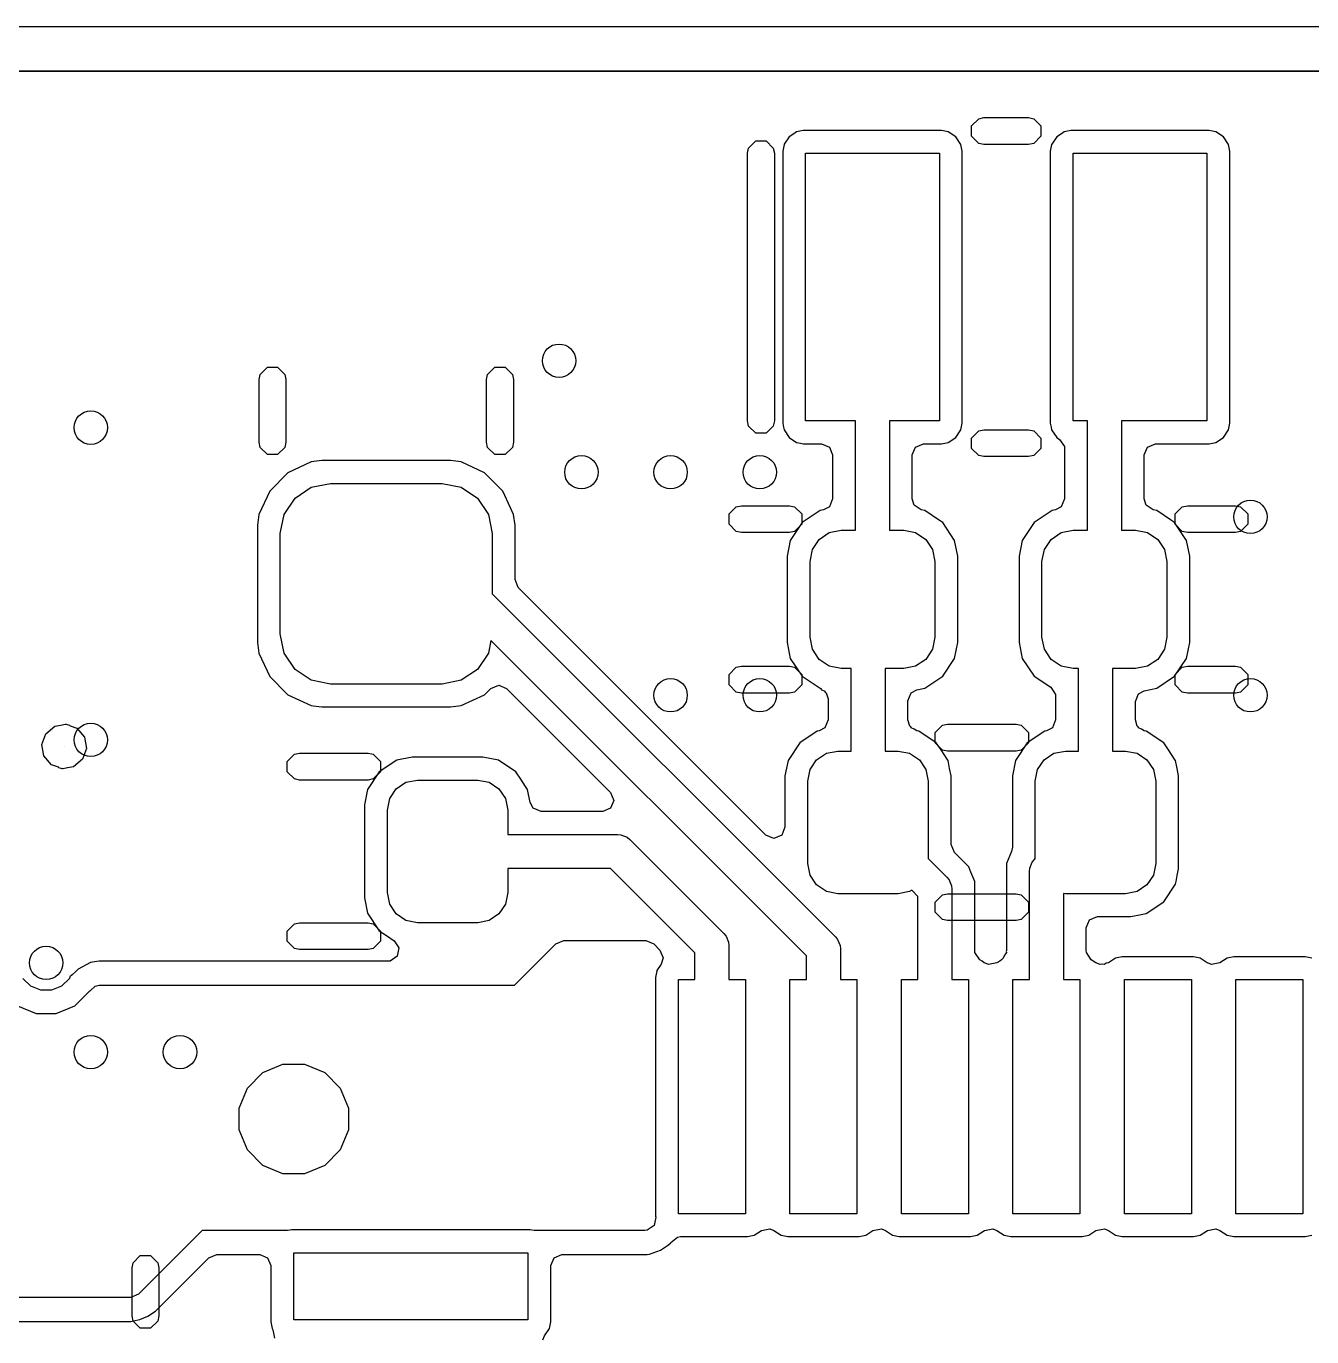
# Model space of a CAD drawing. Extents: x 94.3 to 177.3, y -118.1 to -62.3.
# Drawn here: x 100.11 to 105.88, y -106.88 to -101 of the extents above; entities that cross this region are included whole.
import ezdxf

# ---------------------------------------------------------------- set-up
doc = ezdxf.new("R2010")
doc.units = 0
doc.layers.add('BLACK', color=7, linetype='CONTINUOUS')

msp = doc.modelspace()

# ---------------------------------------------------------------- linework, layer by layer
at = {"layer": 'BLACK', "linetype": 'CONTINUOUS'}
for p, q in [((95.450019, -101), (147.400019, -101.01)), ((147.399721, -101.209999), (95.449981, -101.2)), ((97.589585, -101.20091), (110.888073, -101.20347)), ((104.349747, -101.447039), (104.382219, -101.414567)), ((104.382219, -101.414567), (104.40518, -101.41)), ((104.40518, -101.41), (104.60518, -101.41)), ((104.60518, -101.41), (104.628141, -101.414567)), ((104.628141, -101.414567), (104.660613, -101.447039)), ((103.552409, -101.481985), (103.531284, -101.496101)), ((103.565186, -101.473447), (103.552409, -101.481985)), ((103.595084, -101.467501), (103.565186, -101.473447)), ((103.595088, -101.4675), (103.595084, -101.467501)), ((104.21527, -101.4675), (103.595088, -101.4675)), ((104.215275, -101.4675), (104.21527, -101.4675)), ((104.245173, -101.473447), (104.215275, -101.4675)), ((104.279078, -101.496102), (104.245173, -101.473447)), ((104.349747, -101.492961), (104.349747, -101.447039)), ((104.660613, -101.447039), (104.660613, -101.492961)), ((104.752409, -101.481985), (104.731284, -101.496101)), ((104.765186, -101.473447), (104.752409, -101.481985)), ((104.795084, -101.467501), (104.765186, -101.473447)), ((104.795088, -101.4675), (104.795084, -101.467501)), ((105.41527, -101.4675), (104.795088, -101.4675)), ((105.415275, -101.4675), (105.41527, -101.4675)), ((105.445173, -101.473447), (105.415275, -101.4675)), ((105.479078, -101.496102), (105.445173, -101.473447)), ((103.349747, -101.547039), (103.382219, -101.514567)), ((103.382219, -101.514567), (103.428141, -101.514567)), ((103.428141, -101.514567), (103.460613, -101.547039)), ((103.508627, -101.530007), (103.50268, -101.559905)), ((103.509649, -101.528477), (103.508627, -101.530007)), ((103.531281, -101.496103), (103.509649, -101.528477)), ((103.531284, -101.496101), (103.531281, -101.496103)), ((104.301733, -101.530007), (104.279078, -101.496102)), ((104.307679, -101.559906), (104.301733, -101.530007)), ((104.382219, -101.525433), (104.349747, -101.492961)), ((104.40518, -101.53), (104.382219, -101.525433)), ((104.60518, -101.53), (104.40518, -101.53)), ((104.628141, -101.525433), (104.60518, -101.53)), ((104.660613, -101.492961), (104.628141, -101.525433)), ((104.708627, -101.530007), (104.70268, -101.559905)), ((104.709649, -101.528477), (104.708627, -101.530007)), ((104.731281, -101.496103), (104.709649, -101.528477)), ((104.731284, -101.496101), (104.731281, -101.496103)), ((105.501733, -101.530007), (105.479078, -101.496102)), ((105.507679, -101.559906), (105.501733, -101.530007)), ((103.34518, -101.57), (103.349747, -101.547039)), ((103.34518, -102.77), (103.34518, -101.57)), ((103.460613, -101.547039), (103.46518, -101.57)), ((103.46518, -101.57), (103.46518, -102.77)), ((103.50268, -101.559905), (103.50268, -101.559906)), ((103.50268, -101.559906), (103.50268, -101.559908)), ((103.50268, -101.559908), (103.50268, -102.780091)), ((103.60518, -102.77), (103.60518, -101.57)), ((103.60518, -101.57), (104.20518, -101.57)), ((104.20518, -101.57), (104.20518, -102.77)), ((104.30768, -102.780095), (104.307679, -101.559906)), ((104.70268, -101.559905), (104.70268, -101.559906)), ((104.70268, -101.559906), (104.70268, -101.559908)), ((104.70268, -101.559908), (104.70268, -102.780091)), ((104.80518, -102.77), (104.80518, -101.57)), ((104.80518, -101.57), (105.40518, -101.57)), ((105.40518, -101.57), (105.40518, -102.77)), ((105.50768, -102.780095), (105.507679, -101.559906)), ((101.159567, -102.561459), (101.192039, -102.528987)), ((101.192039, -102.528987), (101.237961, -102.528987)), ((101.237961, -102.528987), (101.270433, -102.561459)), ((102.179567, -102.561459), (102.212039, -102.528987)), ((102.212039, -102.528987), (102.257961, -102.528987)), ((102.257961, -102.528987), (102.290433, -102.561459)), ((101.155, -102.58442), (101.159567, -102.561459)), ((101.155, -102.86558), (101.155, -102.58442)), ((101.270433, -102.561459), (101.275, -102.58442)), ((101.275, -102.58442), (101.275, -102.86558)), ((102.175, -102.58442), (102.179567, -102.561459)), ((102.175, -102.86558), (102.175, -102.58442)), ((102.290433, -102.561459), (102.295, -102.58442)), ((102.295, -102.58442), (102.295, -102.86558)), ((103.349747, -102.792961), (103.34518, -102.77)), ((103.46518, -102.77), (103.460613, -102.792961)), ((103.50268, -102.780091), (103.502681, -102.780095)), ((103.502681, -102.780095), (103.506308, -102.798331)), ((103.82898, -102.77), (103.60518, -102.77)), ((103.82898, -103.26), (103.82898, -102.77)), ((104.20518, -102.77), (103.98138, -102.77)), ((103.98138, -102.77), (103.98138, -103.26)), ((104.301733, -102.809993), (104.30768, -102.780095)), ((104.70268, -102.780091), (104.702681, -102.780095)), ((104.702681, -102.780095), (104.706308, -102.798331)), ((104.86898, -102.77), (104.80518, -102.77)), ((104.86898, -103.26), (104.86898, -102.77)), ((105.40518, -102.77), (105.02138, -102.77)), ((105.02138, -102.77), (105.02138, -103.26)), ((105.501733, -102.809993), (105.50768, -102.780095)), ((103.382219, -102.825433), (103.349747, -102.792961)), ((103.428141, -102.825433), (103.382219, -102.825433)), ((103.460613, -102.792961), (103.428141, -102.825433)), ((103.506308, -102.798331), (103.508627, -102.809993)), ((103.508627, -102.809993), (103.531282, -102.843898)), ((104.279078, -102.843898), (104.301733, -102.809993)), ((104.349747, -102.847039), (104.382219, -102.814567)), ((104.382219, -102.814567), (104.40518, -102.81)), ((104.40518, -102.81), (104.60518, -102.81)), ((104.60518, -102.81), (104.628141, -102.814567)), ((104.628141, -102.814567), (104.660613, -102.847039)), ((104.706308, -102.798331), (104.708627, -102.809993)), ((104.708627, -102.809993), (104.731282, -102.843898)), ((105.479078, -102.843898), (105.501733, -102.809993)), ((101.159567, -102.888541), (101.155, -102.86558)), ((101.192039, -102.921013), (101.159567, -102.888541)), ((101.270433, -102.888541), (101.237961, -102.921013)), ((101.275, -102.86558), (101.270433, -102.888541)), ((102.179567, -102.888541), (102.175, -102.86558)), ((102.212039, -102.921013), (102.179567, -102.888541)), ((102.290433, -102.888541), (102.257961, -102.921013)), ((102.295, -102.86558), (102.290433, -102.888541)), ((103.531282, -102.843898), (103.565187, -102.866553)), ((103.565187, -102.866553), (103.565189, -102.866553)), ((103.565189, -102.866553), (103.56519, -102.866554)), ((103.56519, -102.866554), (103.58317, -102.87013)), ((103.58317, -102.87013), (103.595085, -102.8725)), ((103.595085, -102.8725), (103.676479, -102.872499)), ((103.676479, -102.872499), (103.711835, -102.887143)), ((103.711835, -102.887143), (103.72648, -102.922498)), ((104.08388, -102.922499), (104.098525, -102.887144)), ((104.098525, -102.887144), (104.13388, -102.872499)), ((104.13388, -102.872499), (104.215272, -102.872499)), ((104.215272, -102.872499), (104.215274, -102.872499)), ((104.215274, -102.872499), (104.245173, -102.866553)), ((104.245173, -102.866553), (104.279078, -102.843898)), ((104.349747, -102.892961), (104.349747, -102.847039)), ((104.382219, -102.925433), (104.349747, -102.892961)), ((104.660613, -102.892961), (104.628141, -102.925433)), ((104.660613, -102.847039), (104.660613, -102.892961)), ((104.731282, -102.843898), (104.744259, -102.852569)), ((104.744259, -102.852569), (104.765519, -102.884386)), ((104.765519, -102.884386), (104.76648, -102.894141)), ((104.76648, -102.894141), (104.76648, -103.119412)), ((105.12388, -102.922499), (105.138525, -102.887144)), ((105.138525, -102.887144), (105.17388, -102.872499)), ((105.17388, -102.872499), (105.415272, -102.872499)), ((105.415272, -102.872499), (105.415274, -102.872499)), ((105.415274, -102.872499), (105.445173, -102.866553)), ((105.445173, -102.866553), (105.479078, -102.843898)), ((101.237961, -102.921013), (101.192039, -102.921013)), ((101.388925, -102.95378), (101.284258, -103.002586)), ((101.388931, -102.953778), (101.388925, -102.95378)), ((101.436619, -102.947501), (101.388931, -102.953778)), ((101.436626, -102.9475), (101.436619, -102.947501)), ((102.013377, -102.9475), (101.436626, -102.9475)), ((102.061071, -102.953778), (102.013377, -102.9475)), ((102.165741, -103.002586), (102.06107, -102.953778)), ((102.06107, -102.953778), (102.061071, -102.953778)), ((102.257961, -102.921013), (102.212039, -102.921013)), ((103.72648, -102.922498), (103.72648, -103.119412)), ((104.08388, -103.119413), (104.08388, -102.922499)), ((104.40518, -102.93), (104.382219, -102.925433)), ((104.60518, -102.93), (104.40518, -102.93)), ((104.628141, -102.925433), (104.60518, -102.93)), ((105.12388, -103.119413), (105.12388, -102.922499)), ((101.284253, -103.00259), (101.20259, -103.084253)), ((101.284258, -103.002586), (101.284253, -103.00259)), ((102.165746, -103.00259), (102.165741, -103.002586)), ((102.247409, -103.084253), (102.165746, -103.00259)), ((101.315901, -103.115901), (101.388896, -103.067127)), ((101.388896, -103.067127), (101.475, -103.05)), ((101.475, -103.05), (101.975, -103.05)), ((101.975, -103.05), (102.061104, -103.067127)), ((102.061104, -103.067127), (102.134099, -103.115901)), ((101.202586, -103.084258), (101.153778, -103.188929)), ((101.20259, -103.084253), (101.202586, -103.084258)), ((101.267127, -103.188896), (101.315901, -103.115901)), ((102.134099, -103.115901), (102.182873, -103.188896)), ((102.247413, -103.084258), (102.247409, -103.084253)), ((102.282212, -103.158887), (102.247413, -103.084258)), ((103.72648, -103.119412), (103.711835, -103.154767)), ((104.092306, -103.147191), (104.08388, -103.119413)), ((104.76648, -103.119412), (104.751835, -103.154767)), ((105.132306, -103.147191), (105.12388, -103.119413)), ((101.153778, -103.188929), (101.1475, -103.23662)), ((101.25, -103.275), (101.267127, -103.188896)), ((102.182873, -103.188896), (102.2, -103.275)), ((102.296221, -103.188929), (102.282212, -103.158887)), ((102.302498, -103.23662), (102.296221, -103.188929)), ((103.261911, -103.187039), (103.294383, -103.154567)), ((103.261911, -103.232961), (103.261911, -103.187039)), ((103.294383, -103.154567), (103.317344, -103.15)), ((103.317344, -103.15), (103.533016, -103.15)), ((103.533016, -103.15), (103.555977, -103.154567)), ((103.555977, -103.154567), (103.588449, -103.187039)), ((103.588449, -103.187039), (103.588449, -103.232961)), ((103.670561, -103.171569), (103.590346, -103.225166)), ((103.670564, -103.171568), (103.670561, -103.171569)), ((103.686236, -103.168451), (103.670564, -103.171568)), ((103.711835, -103.154767), (103.686236, -103.168451)), ((104.124123, -103.168451), (104.092306, -103.147191)), ((104.139799, -103.17157), (104.124123, -103.168451)), ((104.201946, -103.213095), (104.139799, -103.17157)), ((104.710561, -103.171569), (104.630346, -103.225166)), ((104.710564, -103.171568), (104.710561, -103.171569)), ((104.726236, -103.168451), (104.710564, -103.171568)), ((104.751835, -103.154767), (104.726236, -103.168451)), ((105.164123, -103.168451), (105.132306, -103.147191)), ((105.179799, -103.17157), (105.164123, -103.168451)), ((105.241946, -103.213095), (105.179799, -103.17157)), ((105.261911, -103.187039), (105.294383, -103.154567)), ((105.261911, -103.232961), (105.261911, -103.187039)), ((105.294383, -103.154567), (105.317344, -103.15)), ((105.317344, -103.15), (105.533016, -103.15)), ((105.533016, -103.15), (105.555977, -103.154567)), ((105.555977, -103.154567), (105.588449, -103.187039)), ((105.588449, -103.187039), (105.588449, -103.232961)), ((101.1475, -103.23662), (101.1475, -103.763373)), ((102.302499, -103.236626), (102.302498, -103.23662)), ((102.302499, -103.481411), (102.302499, -103.236626)), ((103.294383, -103.265433), (103.261911, -103.232961)), ((103.590346, -103.225166), (103.536749, -103.305381)), ((103.588449, -103.232961), (103.555977, -103.265433)), ((104.220013, -103.225167), (104.201946, -103.213095)), ((104.273608, -103.305377), (104.220013, -103.225167)), ((104.630346, -103.225166), (104.576749, -103.305381)), ((105.260013, -103.225167), (105.241946, -103.213095)), ((105.313608, -103.305377), (105.260013, -103.225167)), ((105.294383, -103.265433), (105.261911, -103.232961)), ((105.588449, -103.232961), (105.555977, -103.265433)), ((101.25, -103.725), (101.25, -103.275)), ((102.2, -103.275), (102.2, -103.544578)), ((103.317344, -103.27), (103.294383, -103.265433)), ((103.533016, -103.27), (103.317344, -103.27)), ((103.536748, -103.305385), (103.52268, -103.376111)), ((103.555977, -103.265433), (103.533016, -103.27)), ((103.536749, -103.305381), (103.536748, -103.305385)), ((103.635837, -103.346424), (103.666185, -103.301005)), ((103.666185, -103.301005), (103.711604, -103.270657)), ((103.711604, -103.270657), (103.76518, -103.26)), ((103.76518, -103.26), (103.82898, -103.26)), ((103.98138, -103.26), (104.04518, -103.26)), ((104.04518, -103.26), (104.098756, -103.270657)), ((104.098756, -103.270657), (104.144175, -103.301005)), ((104.144175, -103.301005), (104.174523, -103.346424)), ((104.273611, -103.305384), (104.273608, -103.305377)), ((104.287678, -103.376106), (104.273611, -103.305384)), ((104.576748, -103.305385), (104.56268, -103.376111)), ((104.576749, -103.305381), (104.576748, -103.305385)), ((104.675837, -103.346424), (104.706185, -103.301005)), ((104.706185, -103.301005), (104.751604, -103.270657)), ((104.751604, -103.270657), (104.80518, -103.26)), ((104.80518, -103.26), (104.86898, -103.26)), ((105.02138, -103.26), (105.08518, -103.26)), ((105.08518, -103.26), (105.138756, -103.270657)), ((105.138756, -103.270657), (105.184175, -103.301005)), ((105.184175, -103.301005), (105.214523, -103.346424)), ((105.317344, -103.27), (105.294383, -103.265433)), ((105.313611, -103.305384), (105.313608, -103.305377)), ((105.327678, -103.376106), (105.313611, -103.305384)), ((105.533016, -103.27), (105.317344, -103.27)), ((105.555977, -103.265433), (105.533016, -103.27)), ((103.62518, -103.4), (103.635837, -103.346424)), ((104.174523, -103.346424), (104.18518, -103.4)), ((104.66518, -103.4), (104.675837, -103.346424)), ((105.214523, -103.346424), (105.22518, -103.4)), ((103.52268, -103.376111), (103.52268, -103.763883)), ((103.62518, -103.74), (103.62518, -103.4)), ((104.18518, -103.4), (104.18518, -103.74)), ((104.287679, -103.376115), (104.287678, -103.376106)), ((104.287679, -103.376116), (104.287679, -103.376115)), ((104.28768, -103.763885), (104.287679, -103.376116)), ((104.56268, -103.376111), (104.56268, -103.763883)), ((104.66518, -103.74), (104.66518, -103.4)), ((105.22518, -103.4), (105.22518, -103.74)), ((105.327679, -103.376115), (105.327678, -103.376106)), ((105.327679, -103.376116), (105.327679, -103.376115)), ((105.32768, -103.763885), (105.327679, -103.376116)), ((102.317144, -103.516766), (102.302499, -103.481411)), ((103.427325, -104.626947), (102.317144, -103.516766)), ((102.2, -103.544578), (103.739062, -105.083641)), ((101.1475, -103.763373), (101.147501, -103.76338)), ((101.147501, -103.76338), (101.153778, -103.811068)), ((101.267127, -103.811104), (101.25, -103.725)), ((102.194175, -103.754281), (102.182873, -103.811104)), ((103.60898, -105.169085), (102.194175, -103.754281)), ((103.52268, -103.763883), (103.522681, -103.763893)), ((103.522681, -103.763893), (103.536748, -103.834615)), ((103.635837, -103.793576), (103.62518, -103.74)), ((104.18518, -103.74), (104.174523, -103.793576)), ((104.27361, -103.834619), (104.28768, -103.763885)), ((104.56268, -103.763883), (104.562681, -103.763893)), ((104.562681, -103.763893), (104.576748, -103.834615)), ((104.675837, -103.793576), (104.66518, -103.74)), ((105.22518, -103.74), (105.214523, -103.793576)), ((105.31361, -103.834619), (105.32768, -103.763885)), ((101.153778, -103.811068), (101.15378, -103.811074)), ((101.15378, -103.811074), (101.202586, -103.915741)), ((101.315901, -103.884099), (101.267127, -103.811104)), ((102.182873, -103.811104), (102.134099, -103.884099)), ((103.536748, -103.834615), (103.536751, -103.834622)), ((103.536751, -103.834622), (103.590346, -103.914833)), ((103.666185, -103.838995), (103.635837, -103.793576)), ((104.174523, -103.793576), (104.144175, -103.838995)), ((104.220013, -103.914833), (104.27361, -103.834619)), ((104.576748, -103.834615), (104.576751, -103.834622)), ((104.576751, -103.834622), (104.630346, -103.914832)), ((104.706185, -103.838995), (104.675837, -103.793576)), ((105.214523, -103.793576), (105.184175, -103.838995)), ((105.260013, -103.914833), (105.31361, -103.834619)), ((101.388896, -103.932873), (101.315901, -103.884099)), ((102.134099, -103.884099), (102.061104, -103.932873)), ((103.261911, -103.907039), (103.294383, -103.874567)), ((103.294383, -103.874567), (103.317344, -103.87)), ((103.317344, -103.87), (103.533016, -103.87)), ((103.533016, -103.87), (103.555977, -103.874567)), ((103.555977, -103.874567), (103.588449, -103.907039)), ((103.711604, -103.869343), (103.666185, -103.838995)), ((103.76518, -103.88), (103.711604, -103.869343)), ((103.80898, -103.88), (103.76518, -103.88)), ((103.80898, -104.25), (103.80898, -103.88)), ((104.04518, -103.88), (103.96138, -103.88)), ((103.96138, -103.88), (103.96138, -104.25)), ((104.098756, -103.869343), (104.04518, -103.88)), ((104.144175, -103.838995), (104.098756, -103.869343)), ((104.751604, -103.869343), (104.706185, -103.838995)), ((104.80518, -103.88), (104.751604, -103.869343)), ((104.82898, -103.88), (104.80518, -103.88)), ((104.82898, -104.25), (104.82898, -103.88)), ((105.08518, -103.88), (104.98138, -103.88)), ((104.98138, -103.88), (104.98138, -104.25)), ((105.138756, -103.869343), (105.08518, -103.88)), ((105.184175, -103.838995), (105.138756, -103.869343)), ((105.261911, -103.907039), (105.294383, -103.874567)), ((105.294383, -103.874567), (105.317344, -103.87)), ((105.317344, -103.87), (105.533016, -103.87)), ((105.533016, -103.87), (105.555977, -103.874567)), ((105.555977, -103.874567), (105.588449, -103.907039)), ((101.202586, -103.915741), (101.20259, -103.915746)), ((101.20259, -103.915746), (101.284253, -103.997409)), ((101.475, -103.95), (101.388896, -103.932873)), ((101.975, -103.95), (101.475, -103.95)), ((102.061104, -103.932873), (101.975, -103.95)), ((102.193692, -103.969461), (102.229045, -103.954818)), ((102.229045, -103.954818), (102.264399, -103.969461)), ((103.261911, -103.952961), (103.261911, -103.907039)), ((103.294383, -103.985433), (103.261911, -103.952961)), ((103.588449, -103.952961), (103.555977, -103.985433)), ((103.588449, -103.907039), (103.588449, -103.952961)), ((103.590346, -103.914833), (103.670557, -103.968428)), ((104.139799, -103.96843), (104.220013, -103.914833)), ((104.630346, -103.914832), (104.630347, -103.914833)), ((104.630347, -103.914833), (104.704258, -103.964218)), ((105.179799, -103.96843), (105.260013, -103.914833)), ((105.261911, -103.952961), (105.261911, -103.907039)), ((105.294383, -103.985433), (105.261911, -103.952961)), ((105.588449, -103.952961), (105.555977, -103.985433)), ((105.588449, -103.907039), (105.588449, -103.952961)), ((101.284253, -103.997409), (101.284258, -103.997413)), ((101.284258, -103.997413), (101.388929, -104.046221)), ((102.061071, -104.046221), (102.165744, -103.997411)), ((102.165744, -103.997411), (102.193692, -103.969461)), ((102.264399, -103.969461), (102.264401, -103.969463)), ((102.264401, -103.969463), (102.730883, -104.435945)), ((103.317344, -103.99), (103.294383, -103.985433)), ((103.533016, -103.99), (103.317344, -103.99)), ((103.555977, -103.985433), (103.533016, -103.99)), ((103.670557, -103.968428), (103.670559, -103.968429)), ((103.670559, -103.968429), (103.670561, -103.96843)), ((103.670561, -103.96843), (103.670562, -103.96843)), ((103.670562, -103.96843), (103.67511, -103.970314)), ((103.67511, -103.970314), (103.674076, -103.97281)), ((103.674076, -103.97281), (103.67836, -103.975672)), ((103.67836, -103.975672), (103.691835, -103.981254)), ((103.691835, -103.981254), (103.693793, -103.985981)), ((103.693793, -103.985981), (103.698051, -103.988826)), ((103.698051, -103.988826), (103.70648, -104.016609)), ((104.06388, -104.024565), (104.078525, -103.98921)), ((104.078525, -103.98921), (104.104126, -103.975526)), ((104.104126, -103.975526), (104.139795, -103.968431)), ((104.139795, -103.968431), (104.139795, -103.96843)), ((104.139795, -103.96843), (104.139799, -103.96843)), ((104.704258, -103.964218), (104.725519, -103.996037)), ((104.725519, -103.996037), (104.72648, -104.005792)), ((104.72648, -104.005792), (104.72648, -104.110505)), ((105.08388, -104.028543), (105.098525, -103.993188)), ((105.098525, -103.993188), (105.124126, -103.979504)), ((105.124126, -103.979504), (105.179795, -103.968431)), ((105.179795, -103.968431), (105.179795, -103.96843)), ((105.179795, -103.96843), (105.179799, -103.96843)), ((105.317344, -103.99), (105.294383, -103.985433)), ((105.533016, -103.99), (105.317344, -103.99)), ((105.555977, -103.985433), (105.533016, -103.99)), ((101.388929, -104.046221), (101.388928, -104.046221)), ((101.388928, -104.046221), (101.39745, -104.047342)), ((101.39745, -104.047342), (101.436625, -104.0525)), ((101.436625, -104.0525), (102.013374, -104.052499)), ((102.013374, -104.052499), (102.061071, -104.046221)), ((103.70648, -104.016609), (103.70648, -104.110505)), ((104.06388, -104.110505), (104.06388, -104.024565)), ((105.08388, -104.110505), (105.08388, -104.028543)), ((100.266085, -104.133569), (100.285219, -104.129763)), ((100.285219, -104.129763), (100.287872, -104.13029)), ((100.287872, -104.13029), (100.288689, -104.130146)), ((100.288689, -104.130146), (100.289536, -104.12995)), ((100.289536, -104.12995), (100.289552, -104.129957)), ((100.289552, -104.129957), (100.293618, -104.131433)), ((100.293618, -104.131433), (100.304353, -104.133569)), ((103.70648, -104.110505), (103.691835, -104.14586)), ((104.072304, -104.13828), (104.06388, -104.110505)), ((104.218578, -104.134567), (104.241539, -104.13)), ((104.241539, -104.13), (104.548821, -104.13)), ((104.548821, -104.13), (104.571782, -104.134567)), ((104.72648, -104.110505), (104.711835, -104.14586)), ((105.092304, -104.13828), (105.08388, -104.110505)), ((100.181304, -104.220886), (100.198989, -104.172278)), ((100.198989, -104.172278), (100.238599, -104.139014)), ((100.238599, -104.139014), (100.265381, -104.134272)), ((100.265381, -104.134272), (100.266085, -104.133569)), ((100.304353, -104.133569), (100.307122, -104.136338)), ((100.307122, -104.136338), (100.338226, -104.147635)), ((100.338226, -104.147635), (100.37154, -104.187304)), ((100.37154, -104.187304), (100.380542, -104.238318)), ((103.657512, -104.161279), (103.578951, -104.213771)), ((103.657515, -104.161278), (103.657512, -104.161279)), ((103.666238, -104.159543), (103.657515, -104.161278)), ((103.691835, -104.14586), (103.666238, -104.159543)), ((104.076564, -104.141127), (104.072304, -104.13828)), ((104.078525, -104.14586), (104.076564, -104.141127)), ((104.091997, -104.15144), (104.078525, -104.14586)), ((104.104122, -104.159543), (104.091997, -104.15144)), ((104.112844, -104.161278), (104.104122, -104.159543)), ((104.112847, -104.161279), (104.112844, -104.161278)), ((104.191408, -104.213771), (104.112847, -104.161279)), ((104.186106, -104.167039), (104.218578, -104.134567)), ((104.186106, -104.212961), (104.186106, -104.167039)), ((104.571782, -104.134567), (104.604254, -104.167039)), ((104.677512, -104.161279), (104.598951, -104.213771)), ((104.604254, -104.167039), (104.604254, -104.212961)), ((104.677515, -104.161278), (104.677512, -104.161279)), ((104.686238, -104.159543), (104.677515, -104.161278)), ((104.711835, -104.14586), (104.686238, -104.159543)), ((105.096564, -104.141127), (105.092304, -104.13828)), ((105.098525, -104.14586), (105.096564, -104.141127)), ((105.111997, -104.15144), (105.098525, -104.14586)), ((105.124122, -104.159543), (105.111997, -104.15144)), ((105.132844, -104.161278), (105.124122, -104.159543)), ((105.132847, -104.161279), (105.132844, -104.161278)), ((105.211408, -104.213771), (105.132847, -104.161279)), ((100.190279, -104.271826), (100.181304, -104.220886)), ((100.280925, -104.229579), (100.280902, -104.229577)), ((100.280902, -104.229577), (100.280924, -104.229586)), ((100.280924, -104.229586), (100.280925, -104.229579)), ((100.380542, -104.238318), (100.362818, -104.286994)), ((103.578951, -104.213771), (103.526458, -104.292334)), ((104.218578, -104.245433), (104.186106, -104.212961)), ((104.212496, -104.245332), (104.191408, -104.213771)), ((104.243195, -104.291278), (104.212496, -104.245332)), ((104.241539, -104.25), (104.218578, -104.245433)), ((104.598951, -104.213771), (104.546458, -104.292334)), ((104.571782, -104.245433), (104.548821, -104.25)), ((104.604254, -104.212961), (104.571782, -104.245433)), ((105.232496, -104.245332), (105.211408, -104.213771)), ((105.263195, -104.291278), (105.232496, -104.245332)), ((100.223511, -104.311464), (100.190279, -104.271826)), ((100.362818, -104.286994), (100.323121, -104.320275)), ((101.280926, -104.297039), (101.313398, -104.264567)), ((101.280926, -104.342961), (101.280926, -104.297039)), ((101.313398, -104.264567), (101.336359, -104.26)), ((101.336359, -104.26), (101.643641, -104.26)), ((101.643641, -104.26), (101.666602, -104.264567)), ((101.666602, -104.264567), (101.699074, -104.297039)), ((101.772334, -104.291278), (101.693771, -104.343771)), ((101.699074, -104.297039), (101.699074, -104.342961)), ((101.772335, -104.291278), (101.772334, -104.291278)), ((101.841604, -104.2775), (101.772335, -104.291278)), ((101.841608, -104.2775), (101.841604, -104.2775)), ((102.158392, -104.2775), (101.841608, -104.2775)), ((102.158395, -104.2775), (102.158392, -104.2775)), ((102.227665, -104.291278), (102.158395, -104.2775)), ((102.306228, -104.343771), (102.227665, -104.291278)), ((103.526458, -104.292335), (103.51268, -104.361604)), ((103.526458, -104.292334), (103.526458, -104.292335)), ((103.625456, -104.333338), (103.654721, -104.289541)), ((103.654721, -104.289541), (103.698518, -104.260276)), ((103.698518, -104.260276), (103.75018, -104.25)), ((103.75018, -104.25), (103.80898, -104.25)), ((103.96138, -104.25), (104.02018, -104.25)), ((104.02018, -104.25), (104.071842, -104.260276)), ((104.071842, -104.260276), (104.115639, -104.289541)), ((104.115639, -104.289541), (104.144904, -104.333338)), ((104.548821, -104.25), (104.241539, -104.25)), ((104.243901, -104.292334), (104.243195, -104.291278)), ((104.243901, -104.292335), (104.243901, -104.292334)), ((104.251167, -104.328865), (104.243901, -104.292335)), ((104.546458, -104.292335), (104.53268, -104.361604)), ((104.546458, -104.292334), (104.546458, -104.292335)), ((104.645456, -104.333338), (104.674721, -104.289541)), ((104.674721, -104.289541), (104.718518, -104.260276)), ((104.718518, -104.260276), (104.77018, -104.25)), ((104.77018, -104.25), (104.82898, -104.25)), ((104.98138, -104.25), (105.04018, -104.25)), ((105.04018, -104.25), (105.091842, -104.260276)), ((105.091842, -104.260276), (105.135639, -104.289541)), ((105.135639, -104.289541), (105.164904, -104.333338)), ((105.263901, -104.292334), (105.263195, -104.291278)), ((105.263901, -104.292335), (105.263901, -104.292334)), ((105.271167, -104.328865), (105.263901, -104.292335)), ((100.254592, -104.3228), (100.223511, -104.311464)), ((100.257369, -104.325577), (100.254592, -104.3228)), ((100.268003, -104.327692), (100.257369, -104.325577)), ((100.272087, -104.329181), (100.268003, -104.327692)), ((100.272104, -104.329189), (100.272087, -104.329181)), ((100.274043, -104.328893), (100.2721, -104.329235)), ((100.2721, -104.329235), (100.272104, -104.329189)), ((100.276503, -104.329383), (100.274043, -104.328893)), ((100.295637, -104.325577), (100.276503, -104.329383)), ((100.296213, -104.325), (100.295637, -104.325577)), ((100.323121, -104.320275), (100.296213, -104.325)), ((101.313398, -104.375433), (101.280926, -104.342961)), ((101.693771, -104.343771), (101.641278, -104.422334)), ((101.699074, -104.342961), (101.666602, -104.375433)), ((102.328164, -104.376601), (102.306228, -104.343771)), ((103.51268, -104.361604), (103.51268, -104.591592)), ((103.61518, -104.385), (103.625456, -104.333338)), ((104.144904, -104.333338), (104.15518, -104.385)), ((104.25768, -104.361608), (104.251167, -104.328865)), ((104.25768, -104.361613), (104.25768, -104.361608)), ((104.25768, -104.66907), (104.25768, -104.361613)), ((104.53268, -104.361604), (104.53268, -104.681255)), ((104.63518, -104.385), (104.645456, -104.333338)), ((105.164904, -104.333338), (105.17518, -104.385)), ((105.27768, -104.361608), (105.271167, -104.328865)), ((105.27768, -104.778392), (105.27768, -104.361608)), ((101.336359, -104.38), (101.313398, -104.375433)), ((101.643641, -104.38), (101.336359, -104.38)), ((101.641278, -104.422335), (101.6275, -104.491604)), ((101.641278, -104.422334), (101.641278, -104.422335)), ((101.666602, -104.375433), (101.643641, -104.38)), ((101.740276, -104.463338), (101.769541, -104.419541)), ((101.769541, -104.419541), (101.813338, -104.390276)), ((101.813338, -104.390276), (101.865, -104.38)), ((101.865, -104.38), (102.135, -104.38)), ((102.135, -104.38), (102.186662, -104.390276)), ((102.186662, -104.390276), (102.230459, -104.419541)), ((102.230459, -104.419541), (102.259724, -104.463338)), ((102.349411, -104.408401), (102.328164, -104.376601)), ((102.358721, -104.422334), (102.349411, -104.408401)), ((102.358721, -104.422335), (102.358721, -104.422334)), ((102.370401, -104.481054), (102.358721, -104.422335)), ((103.61518, -104.755), (103.61518, -104.385)), ((104.15518, -104.385), (104.15518, -104.732236)), ((104.63518, -104.732236), (104.63518, -104.385)), ((105.17518, -104.385), (105.17518, -104.755)), ((101.73, -104.515), (101.740276, -104.463338)), ((102.259724, -104.463338), (102.27, -104.515)), ((102.384085, -104.506655), (102.370401, -104.481054)), ((102.730883, -104.435945), (102.745528, -104.4713)), ((102.745528, -104.4713), (102.730883, -104.506655)), ((101.6275, -104.491604), (101.6275, -104.908395)), ((101.73, -104.885), (101.73, -104.515)), ((102.27, -104.515), (102.27, -104.6238)), ((102.41944, -104.5213), (102.384085, -104.506655)), ((102.695528, -104.5213), (102.41944, -104.5213)), ((102.730883, -104.506655), (102.695528, -104.5213)), ((103.51268, -104.591592), (103.498035, -104.626947)), ((102.27, -104.6238), (102.76258, -104.6238)), ((102.76258, -104.6238), (102.777446, -104.625264)), ((102.777446, -104.625264), (102.804914, -104.636642)), ((102.804914, -104.636642), (102.816462, -104.646118)), ((102.816462, -104.646118), (103.239062, -105.068719)), ((103.46268, -104.641592), (103.427325, -104.626947)), ((103.498035, -104.626947), (103.46268, -104.641592)), ((104.272325, -104.704425), (104.25768, -104.66907)), ((104.286405, -104.718505), (104.272325, -104.704425)), ((104.336675, -104.768775), (104.286405, -104.718505)), ((104.528874, -104.700389), (104.50648, -104.754451)), ((104.53268, -104.681255), (104.528874, -104.700389)), ((102.731016, -104.7762), (102.27, -104.7762)), ((102.27, -104.7762), (102.27, -104.885)), ((103.10898, -105.154163), (102.731016, -104.7762)), ((103.625456, -104.806662), (103.61518, -104.755)), ((104.15518, -104.732236), (104.239061, -104.816118)), ((104.346653, -104.792865), (104.336675, -104.768775)), ((104.50648, -104.754451), (104.50648, -105.144176)), ((104.60898, -104.79), (104.610444, -104.775134)), ((104.610444, -104.775134), (104.621822, -104.747666)), ((104.621822, -104.747666), (104.631298, -104.736118)), ((104.631298, -104.736118), (104.63518, -104.732236)), ((105.17518, -104.755), (105.164904, -104.806662)), ((103.654721, -104.850459), (103.625456, -104.806662)), ((104.239061, -104.816118), (104.248538, -104.827665)), ((104.248538, -104.827665), (104.250472, -104.832334)), ((104.250472, -104.832334), (104.259916, -104.855134)), ((104.363879, -104.834451), (104.346653, -104.792865)), ((104.36388, -104.834455), (104.363879, -104.834451)), ((104.36388, -105.144175), (104.36388, -104.834455)), ((104.60898, -105.275), (104.60898, -104.79)), ((105.164904, -104.806662), (105.135639, -104.850459)), ((105.2639, -104.847668), (105.266268, -104.835766)), ((105.266268, -104.835766), (105.27165, -104.808707)), ((105.27165, -104.808707), (105.27768, -104.778392)), ((101.740276, -104.936662), (101.73, -104.885)), ((102.27, -104.885), (102.259724, -104.936662)), ((103.698518, -104.879724), (103.654721, -104.850459)), ((103.75018, -104.89), (103.698518, -104.879724)), ((104.02018, -104.89), (103.75018, -104.89)), ((104.071842, -104.879724), (104.02018, -104.89)), ((104.081012, -104.873596), (104.071842, -104.879724)), ((104.10898, -104.901563), (104.081012, -104.873596)), ((104.186106, -104.927039), (104.218578, -104.894567)), ((104.218578, -104.894567), (104.241539, -104.89)), ((104.241539, -104.89), (104.548821, -104.89)), ((104.259916, -104.855134), (104.26138, -104.87)), ((104.26138, -104.87), (104.26138, -105.275)), ((104.548821, -104.89), (104.571782, -104.894567)), ((104.571782, -104.894567), (104.604254, -104.927039)), ((104.77018, -104.89), (104.76138, -104.888249)), ((104.76138, -104.888249), (104.76138, -105.275)), ((105.04018, -104.89), (104.77018, -104.89)), ((105.091842, -104.879724), (105.04018, -104.89)), ((105.135639, -104.850459), (105.091842, -104.879724)), ((105.211408, -104.926228), (105.2639, -104.847668)), ((101.6275, -104.908395), (101.641278, -104.977664)), ((101.769541, -104.980459), (101.740276, -104.936662)), ((102.259724, -104.936662), (102.230459, -104.980459)), ((104.10898, -105.275), (104.10898, -104.901563)), ((104.186106, -104.972961), (104.186106, -104.927039)), ((104.604254, -104.927039), (104.604254, -104.972961)), ((105.132848, -104.97872), (105.211408, -104.926228)), ((101.641278, -104.977664), (101.641278, -104.977665)), ((101.641278, -104.977665), (101.693771, -105.056228)), ((101.813338, -105.009724), (101.769541, -104.980459)), ((101.865, -105.02), (101.813338, -105.009724)), ((102.186662, -105.009724), (102.135, -105.02)), ((102.230459, -104.980459), (102.186662, -105.009724)), ((104.218578, -105.005433), (104.186106, -104.972961)), ((104.241539, -105.01), (104.218578, -105.005433)), ((104.548821, -105.01), (104.241539, -105.01)), ((104.571782, -105.005433), (104.548821, -105.01)), ((104.604254, -104.972961), (104.571782, -105.005433)), ((104.86388, -105.0425), (104.878525, -105.007145)), ((104.878525, -105.007145), (104.91388, -104.9925)), ((104.91388, -104.9925), (105.063566, -104.9925)), ((105.063566, -104.9925), (105.063572, -104.9925)), ((105.063572, -104.9925), (105.109548, -104.983354)), ((105.109548, -104.983354), (105.132844, -104.978721)), ((105.132844, -104.978721), (105.132845, -104.978721)), ((105.132845, -104.978721), (105.132845, -104.97872)), ((105.132845, -104.97872), (105.132848, -104.97872)), ((101.280926, -105.057039), (101.313398, -105.024567)), ((101.280926, -105.102961), (101.280926, -105.057039)), ((101.313398, -105.024567), (101.336359, -105.02)), ((101.336359, -105.02), (101.643641, -105.02)), ((101.643641, -105.02), (101.666602, -105.024567)), ((101.666602, -105.024567), (101.699074, -105.057039)), ((101.693771, -105.056228), (101.726024, -105.077778)), ((101.699074, -105.057039), (101.699074, -105.102961)), ((102.135, -105.02), (101.865, -105.02)), ((103.239062, -105.068719), (103.248538, -105.080266)), ((104.86388, -105.144175), (104.86388, -105.0425)), ((101.313398, -105.135433), (101.280926, -105.102961)), ((101.699074, -105.102961), (101.666602, -105.135433)), ((101.726024, -105.077778), (101.760668, -105.100926)), ((101.760668, -105.100926), (101.781929, -105.132745)), ((102.3, -105.3), (102.485355, -105.114645)), ((102.485355, -105.114645), (102.52071, -105.1)), ((102.52071, -105.1), (102.88915, -105.1)), ((102.88915, -105.1), (102.924505, -105.114645)), ((102.924505, -105.114645), (102.952165, -105.142305)), ((103.248538, -105.080266), (103.259916, -105.107734)), ((103.259916, -105.107734), (103.26138, -105.1226)), ((103.26138, -105.1226), (103.26138, -105.275)), ((103.739062, -105.083641), (103.748538, -105.095188)), ((103.748538, -105.095188), (103.759916, -105.122656)), ((103.759916, -105.122656), (103.76138, -105.137522)), ((101.336359, -105.14), (101.313398, -105.135433)), ((101.643641, -105.14), (101.336359, -105.14)), ((101.666602, -105.135433), (101.643641, -105.14)), ((101.774464, -105.170278), (101.742645, -105.191539)), ((101.781929, -105.132745), (101.774464, -105.170278)), ((102.952165, -105.142305), (102.96681, -105.17766)), ((102.96681, -105.17766), (102.958384, -105.205438)), ((103.10898, -105.275), (103.10898, -105.154163)), ((103.60898, -105.275), (103.60898, -105.169085)), ((103.76138, -105.137522), (103.76138, -105.275)), ((104.36484, -105.153928), (104.36388, -105.144175)), ((104.3861, -105.185748), (104.36484, -105.153928)), ((104.396751, -105.192865), (104.3861, -105.185748)), ((104.484262, -105.185747), (104.475594, -105.191539)), ((104.491835, -105.179531), (104.484262, -105.185747)), ((104.497415, -105.166058), (104.491835, -105.179531)), ((104.505519, -105.153931), (104.497415, -105.166058)), ((104.50648, -105.144176), (104.504519, -105.148907)), ((104.504519, -105.148907), (104.505519, -105.153931)), ((104.86484, -105.153927), (104.86388, -105.144175)), ((104.8861, -105.185747), (104.86484, -105.153927)), ((104.907399, -105.19998), (104.8861, -105.185747)), ((104.995184, -105.178447), (104.962958, -105.199981)), ((105.025084, -105.172501), (104.995184, -105.178447)), ((105.025088, -105.1725), (105.025084, -105.172501)), ((105.34527, -105.1725), (105.025088, -105.1725)), ((105.345275, -105.1725), (105.34527, -105.1725)), ((105.375173, -105.178447), (105.345275, -105.1725)), ((105.406025, -105.199062), (105.375173, -105.178447)), ((105.495184, -105.178447), (105.462958, -105.199981)), ((105.525084, -105.172501), (105.495184, -105.178447)), ((105.525088, -105.1725), (105.525084, -105.172501)), ((105.84527, -105.1725), (105.525088, -105.1725)), ((105.845275, -105.1725), (105.84527, -105.1725)), ((105.875173, -105.178447), (105.845275, -105.1725)), ((100.3323, -105.23857), (100.31728, -105.253283)), ((100.332665, -105.238209), (100.3323, -105.23857)), ((100.34308, -105.227793), (100.332665, -105.238209)), ((100.343083, -105.227791), (100.34308, -105.227793)), ((100.398125, -105.19837), (100.343083, -105.227791)), ((100.398126, -105.19837), (100.398125, -105.19837)), ((100.417245, -105.194567), (100.398126, -105.19837)), ((100.417266, -105.194564), (100.417245, -105.194567)), ((100.438224, -105.1925), (100.417266, -105.194564)), ((101.73289, -105.1925), (100.438224, -105.1925)), ((101.742645, -105.191539), (101.73289, -105.1925)), ((102.938627, -105.235007), (102.93268, -105.264905)), ((102.938898, -105.234601), (102.938627, -105.235007)), ((102.958384, -105.205438), (102.938898, -105.234601)), ((104.405906, -105.198983), (104.396751, -105.192865)), ((104.4074, -105.199981), (104.405906, -105.198983)), ((104.425425, -105.207447), (104.4074, -105.199981)), ((104.462958, -105.199982), (104.425425, -105.207447)), ((104.475594, -105.191539), (104.462958, -105.199982)), ((104.925425, -105.207447), (104.907399, -105.19998)), ((104.935176, -105.205507), (104.925425, -105.207447)), ((104.944931, -105.207448), (104.935176, -105.205507)), ((104.953202, -105.201921), (104.944931, -105.207448)), ((104.962958, -105.199981), (104.953202, -105.201921)), ((105.4074, -105.199981), (105.406025, -105.199062)), ((105.425425, -105.207447), (105.4074, -105.199981)), ((105.462958, -105.199981), (105.425425, -105.207447)), ((100.130554, -105.303934), (100.096066, -105.269446)), ((100.175614, -105.322598), (100.130554, -105.303934)), ((100.269446, -105.303934), (100.224386, -105.322598)), ((100.303934, -105.269446), (100.269446, -105.303934)), ((100.306532, -105.263171), (100.303934, -105.269446)), ((100.316851, -105.252854), (100.306532, -105.263171)), ((100.31728, -105.253283), (100.316851, -105.252854)), ((100.397117, -105.325785), (100.419096, -105.303806)), ((100.419096, -105.303806), (100.438231, -105.3)), ((100.438231, -105.3), (102.3, -105.3)), ((102.93268, -105.264905), (102.93268, -105.264906)), ((102.93268, -105.264906), (102.93268, -105.264908)), ((102.93268, -105.264908), (102.93268, -106.335091)), ((103.03518, -106.325), (103.03518, -105.275)), ((103.03518, -105.275), (103.10898, -105.275)), ((103.26138, -105.275), (103.33518, -105.275)), ((103.33518, -105.275), (103.33518, -106.325)), ((103.53518, -106.325), (103.53518, -105.275)), ((103.53518, -105.275), (103.60898, -105.275)), ((103.76138, -105.275), (103.83518, -105.275)), ((103.83518, -105.275), (103.83518, -106.325)), ((104.03518, -106.325), (104.03518, -105.275)), ((104.03518, -105.275), (104.10898, -105.275)), ((104.26138, -105.275), (104.33518, -105.275)), ((104.33518, -105.275), (104.33518, -106.325)), ((104.53518, -106.325), (104.53518, -105.275)), ((104.53518, -105.275), (104.60898, -105.275)), ((104.76138, -105.275), (104.83518, -105.275)), ((104.83518, -105.275), (104.83518, -106.325)), ((105.03518, -106.325), (105.03518, -105.275)), ((105.03518, -105.275), (105.33518, -105.275)), ((105.33518, -105.275), (105.33518, -106.325)), ((105.53518, -106.325), (105.53518, -105.275)), ((105.53518, -105.275), (105.83518, -105.275)), ((105.83518, -105.275), (105.83518, -106.325)), ((100.224386, -105.322598), (100.175614, -105.322598)), ((100.328868, -105.392865), (100.392865, -105.328868)), ((100.392865, -105.328868), (100.392868, -105.32886)), ((100.392868, -105.32886), (100.395601, -105.324772)), ((100.395601, -105.324772), (100.397117, -105.325785)), ((100.071132, -105.392865), (100.154747, -105.4275)), ((100.245253, -105.4275), (100.328868, -105.392865)), ((100.154747, -105.4275), (100.154749, -105.4275)), ((100.154749, -105.4275), (100.245251, -105.4275)), ((100.245251, -105.4275), (100.245253, -105.4275)), ((101.171287, -105.692133), (101.261407, -105.654804)), ((101.261407, -105.654804), (101.358953, -105.654804)), ((101.358953, -105.654804), (101.449073, -105.692133)), ((101.102313, -105.761107), (101.171287, -105.692133)), ((101.449073, -105.692133), (101.518047, -105.761107)), ((101.064984, -105.851227), (101.102313, -105.761107)), ((101.518047, -105.761107), (101.555376, -105.851227)), ((101.064984, -105.948773), (101.064984, -105.851227)), ((101.555376, -105.851227), (101.555376, -105.948773)), ((101.102313, -106.038893), (101.064984, -105.948773)), ((101.555376, -105.948773), (101.518047, -106.038893)), ((101.171287, -106.107867), (101.102313, -106.038893)), ((101.518047, -106.038893), (101.449073, -106.107867)), ((101.261407, -106.145196), (101.171287, -106.107867)), ((101.449073, -106.107867), (101.358953, -106.145196)), ((101.358953, -106.145196), (101.261407, -106.145196)), ((102.933705, -106.340247), (102.926239, -106.377779)), ((102.93268, -106.335091), (102.932682, -106.335104)), ((102.932682, -106.335104), (102.933705, -106.340247)), ((103.33518, -106.325), (103.03518, -106.325)), ((103.83518, -106.325), (103.53518, -106.325)), ((104.33518, -106.325), (104.03518, -106.325)), ((104.83518, -106.325), (104.53518, -106.325)), ((105.33518, -106.325), (105.03518, -106.325)), ((105.83518, -106.325), (105.53518, -106.325)), ((100.899999, -106.4), (100.614645, -106.685355)), ((101.282594, -106.4), (100.899999, -106.4)), ((101.292346, -106.39904), (101.282594, -106.4)), ((101.300082, -106.397501), (101.292346, -106.39904)), ((101.300088, -106.3975), (101.300082, -106.397501)), ((102.370275, -106.3975), (101.300088, -106.3975)), ((102.378013, -106.399039), (102.370275, -106.3975)), ((102.387768, -106.4), (102.378013, -106.399039)), ((102.884666, -106.4), (102.387768, -106.4)), ((102.894419, -106.399039), (102.884666, -106.4)), ((102.926239, -106.377779), (102.894419, -106.399039)), ((103.345274, -106.427499), (103.375173, -106.421553)), ((103.375173, -106.421553), (103.407402, -106.400017)), ((103.407402, -106.400017), (103.444933, -106.392551)), ((103.444933, -106.392551), (103.462956, -106.400017)), ((103.462956, -106.400017), (103.495187, -106.421553)), ((103.495187, -106.421553), (103.525085, -106.4275)), ((103.845274, -106.427499), (103.875173, -106.421553)), ((103.875173, -106.421553), (103.907402, -106.400017)), ((103.907402, -106.400017), (103.944933, -106.392551)), ((103.944933, -106.392551), (103.962956, -106.400017)), ((103.962956, -106.400017), (103.995187, -106.421553)), ((103.995187, -106.421553), (104.025085, -106.4275)), ((104.345274, -106.427499), (104.375173, -106.421553)), ((104.375173, -106.421553), (104.407402, -106.400017)), ((104.407402, -106.400017), (104.444933, -106.392551)), ((104.444933, -106.392551), (104.462956, -106.400017)), ((104.462956, -106.400017), (104.495187, -106.421553)), ((104.495187, -106.421553), (104.525085, -106.4275)), ((104.845274, -106.427499), (104.875173, -106.421553)), ((104.875173, -106.421553), (104.907402, -106.400017)), ((104.907402, -106.400017), (104.944933, -106.392551)), ((104.944933, -106.392551), (104.962956, -106.400017)), ((104.962956, -106.400017), (104.995187, -106.421553)), ((104.995187, -106.421553), (105.025085, -106.4275)), ((105.345274, -106.427499), (105.375173, -106.421553)), ((105.375173, -106.421553), (105.407402, -106.400017)), ((105.407402, -106.400017), (105.444933, -106.392551)), ((105.444933, -106.392551), (105.462956, -106.400017)), ((105.462956, -106.400017), (105.495187, -106.421553)), ((105.495187, -106.421553), (105.525085, -106.4275)), ((105.845274, -106.427499), (105.875173, -106.421553)), ((102.95414, -106.488424), (102.98596, -106.467164)), ((102.98596, -106.467164), (102.999209, -106.456719)), ((102.999209, -106.456719), (103.001252, -106.453069)), ((103.001252, -106.453069), (103.031304, -106.429377)), ((103.031304, -106.429377), (103.044871, -106.427499)), ((103.044871, -106.427499), (103.345274, -106.427499)), ((103.525085, -106.4275), (103.845274, -106.427499)), ((104.025085, -106.4275), (104.345274, -106.427499)), ((104.525085, -106.4275), (104.845274, -106.427499)), ((105.025085, -106.4275), (105.345274, -106.427499)), ((105.525085, -106.4275), (105.845274, -106.427499)), ((100.589747, -106.544203), (100.622219, -106.511731)), ((100.622219, -106.511731), (100.668141, -106.511731)), ((100.668141, -106.511731), (100.700613, -106.544203)), ((100.690659, -106.761369), (100.929882, -106.522144)), ((100.929882, -106.522144), (100.965237, -106.5075)), ((100.965237, -106.5075), (101.15768, -106.5075)), ((101.15768, -106.5075), (101.193035, -106.522145)), ((101.193035, -106.522145), (101.20768, -106.5575)), ((101.31018, -106.8), (101.31018, -106.5)), ((101.31018, -106.5), (102.36018, -106.5)), ((102.36018, -106.5), (102.36018, -106.8)), ((102.462679, -106.557499), (102.477324, -106.522145)), ((102.477324, -106.522145), (102.512679, -106.5075)), ((102.512679, -106.5075), (102.884665, -106.5075)), ((102.884665, -106.5075), (102.884666, -106.5075)), ((102.884666, -106.5075), (102.895207, -106.506982)), ((102.895207, -106.506982), (102.90496, -106.506021)), ((102.90496, -106.506021), (102.95414, -106.488424)), ((100.58518, -106.567164), (100.589747, -106.544203)), ((100.58518, -106.782836), (100.58518, -106.567164)), ((100.700613, -106.544203), (100.70518, -106.567164)), ((100.70518, -106.567164), (100.70518, -106.782836)), ((101.20768, -106.5575), (101.20768, -106.810091)), ((102.46268, -106.810095), (102.462679, -106.557499)), ((100.57929, -106.7), (99.825674, -106.7)), ((100.614645, -106.685355), (100.57929, -106.7)), ((100.655785, -106.784672), (100.690659, -106.761369)), ((99.825675, -106.8075), (100.579289, -106.8075)), ((100.579289, -106.8075), (100.57929, -106.8075)), ((100.57929, -106.8075), (100.579292, -106.807499)), ((100.579292, -106.807499), (100.579296, -106.807499)), ((100.579296, -106.807499), (100.591336, -106.805104)), ((100.589747, -106.805797), (100.58518, -106.782836)), ((100.622219, -106.838269), (100.589747, -106.805797)), ((100.591336, -106.805104), (100.62043, -106.799317)), ((100.62043, -106.799317), (100.655785, -106.784672)), ((100.700613, -106.805797), (100.668141, -106.838269)), ((100.70518, -106.782836), (100.700613, -106.805797)), ((101.20768, -106.810091), (101.207681, -106.810095)), ((101.207681, -106.810095), (101.213627, -106.839994)), ((102.36018, -106.8), (101.31018, -106.8)), ((102.456733, -106.839993), (102.46268, -106.810095)), ((100.668141, -106.838269), (100.622219, -106.838269)), ((101.213627, -106.839994), (101.216785, -106.844719)), ((101.216785, -106.844719), (101.224253, -106.882252)), ((102.427732, -106.890245), (102.435194, -106.872226)), ((102.435194, -106.872226), (102.456733, -106.839993))]:
    msp.add_line(p, q, dxfattribs=at)
at = {"layer": 'BLACK'}
for centre in [(102.5, -102.5), (100.4, -102.8), (102.6, -103), (103, -103), (103.4, -103), (105.6, -103.2), (103, -104), (103.4, -104), (105.6, -104), (100.4, -104.2), (100.2, -105.2), (100.4, -105.6), (100.8, -105.6)]:
    msp.add_circle(centre, 0.075, dxfattribs=at)

doc.saveas('drawing.dxf')
